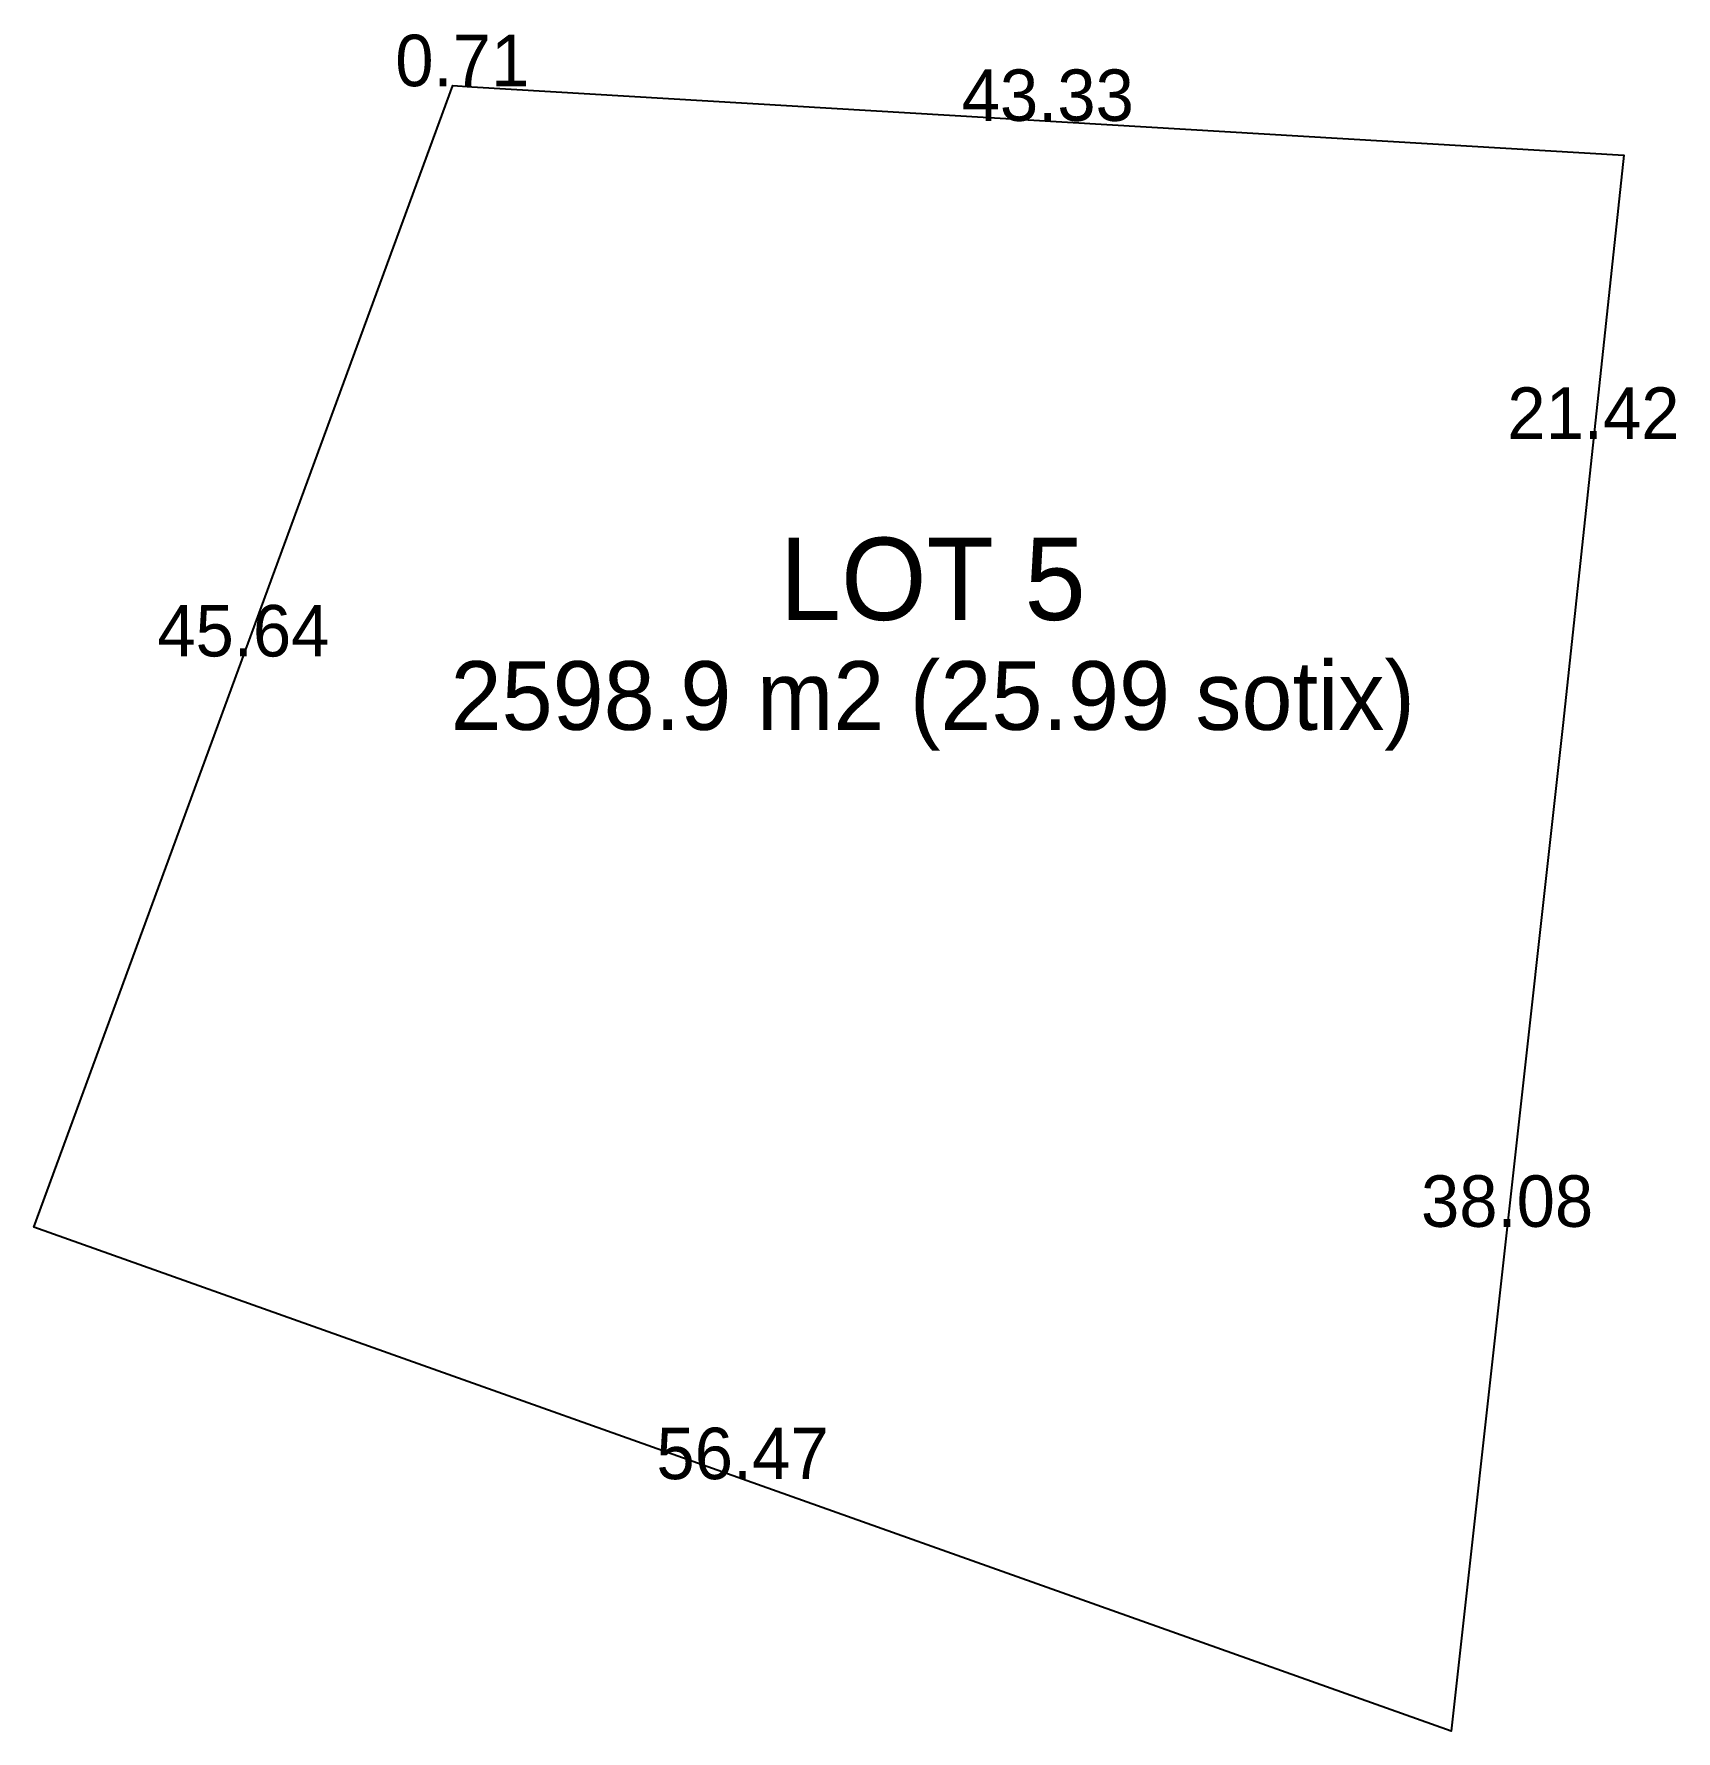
# Model space of a CAD drawing. Header units: metres. Extents: x -33.7 to 27.9, y -39.9 to 23.8.
import ezdxf
from ezdxf.enums import TextEntityAlignment as Align

# ---------------------------------------------------------------- set-up
doc = ezdxf.new("R2010")
doc.units = ezdxf.units.M

msp = doc.modelspace()

# ---------------------------------------------------------------- linework, layer by layer
at = {"layer": 'LOTS'}
msp.add_lwpolyline([(-17.3095, 21.8187), (25.9467, 19.2522), (23.6652, -2.0471), (19.4636, -39.8951), (-33.7459, -20.9875), (-18.0201, 21.8587)], close=True, dxfattribs=at)

# ---------------------------------------------------------------- texts
at = {"layer": 'DIMS'}
for s, p in [('0.71', (-17.6648, 21.8387)), ('43.33', (4.3186, 20.5355)), ('21.42', (24.8059, 8.6026)), ('45.64', (-25.883, 0.4356)), ('38.08', (21.5644, -20.9711)), ('56.47', (-7.1412, -30.4413))]:
    msp.add_text(s, height=1.932, dxfattribs=at).set_placement(p, align=Align.CENTER)
at = {"layer": 'LABELS'}
for s, height, p in [('LOT 5', 3.092, (0, 1.8036)), ('2598.9 m2 (25.99 sotix)', 2.577, (0, -2.319))]:
    msp.add_text(s, height=height, dxfattribs=at).set_placement(p, align=Align.CENTER)

doc.saveas('drawing.dxf')
